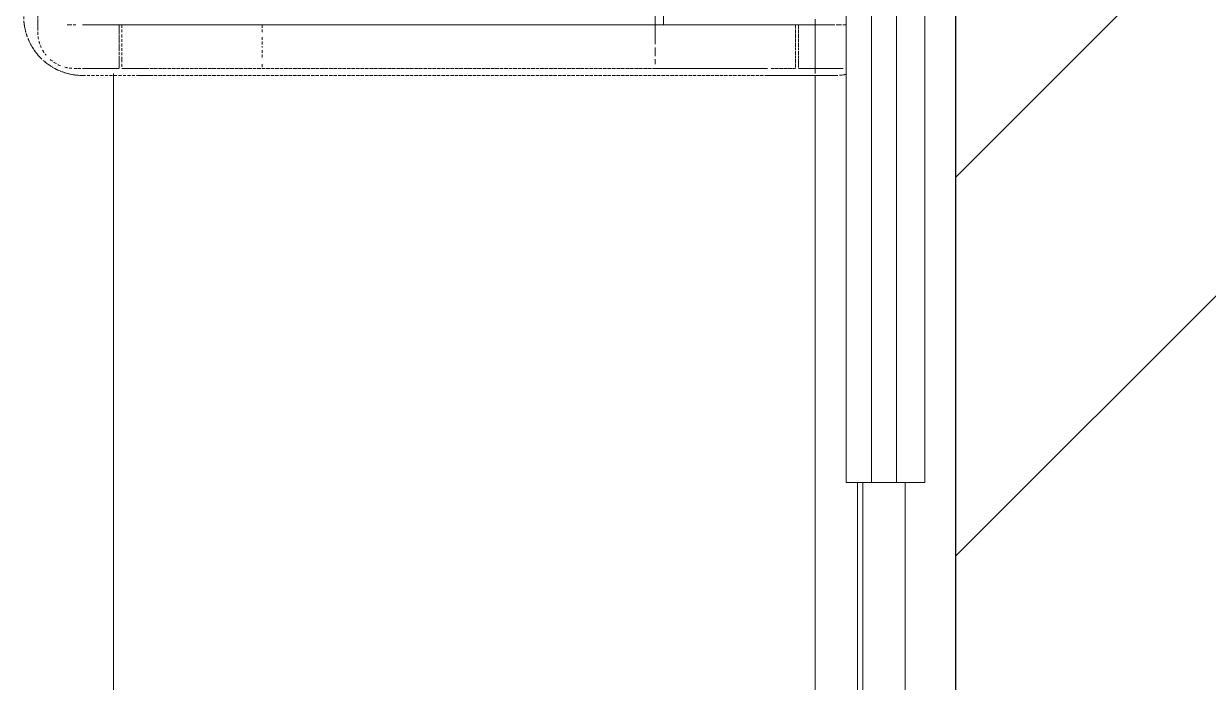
# Model space of a CAD drawing. Header units: millimetres. Extents: x -11798 to 72626, y -32713 to 44110.
# Drawn here: x 47090.5 to 47512.5, y 8313.2 to 8547.8 of the extents above; entities that cross this region are included whole.
import ezdxf

# ---------------------------------------------------------------- set-up
doc = ezdxf.new("R2010")
doc.units = ezdxf.units.MM
doc.linetypes.add('200_ШТРИХ_ш1п0_6_', pattern=[1.6, 1, -0.6])
for name, color, linetype, lineweight in [('Перекрытие', 7, 'Continuous', 18), ('Перекрытие штриховка', 7, 'Continuous', 18), ('Сантехника', 7, 'Continuous', 18), ('Стены внутренние', 7, 'Continuous', 18), ('Стены несущие', 7, 'Continuous', 30), ('Стены отделка', 7, 'Continuous', 30), ('Стены штриховка', 7, 'Continuous', 9)]:
    doc.layers.add(name, color=color, linetype=linetype, lineweight=lineweight)

# ---------------------------------------------------------------- blocks, each defined once
blk = doc.blocks.new('Reece_Tap_Wolfen_Drinking-Fountain - 10 L_Stainless Steel-V57-План полов 3-го этажа')
at = {"layer": 'Сантехника', "color": 251, "linetype": '200_ШТРИХ_ш1п0_6_', "true_color": 0x666666}
for p, q in [((-149.99, -138.97), (-149.99, -77.47)), ((73, -137), (73, -110.89)), ((-139.48, -137), (-137.88, -137)), ((-136.38, -137), (-137.88, -137)), ((-121, -137), (-134, -137)), ((-121, -140.18), (-121, -137)), ((-121, -137), (-120, -137)), ((-120, -137), (120, -137)), ((-120, -137), (-120, -140.18)), ((120, -137), (121, -137)), ((120, -139.91), (120, -137)), ((134, -137), (121, -137)), ((121, -137), (121, -139.93)), ((134.51, -137), (136.37, -137)), ((137.85, -137), (136.37, -137)), ((-121, -145), (-121, -140.41)), ((-120, -140.43), (-120, -145)), ((120, -144.75), (120, -140.18)), ((121, -140.18), (121, -144.77)), ((-121, -149.14), (-121, -145.2)), ((-120, -145.22), (-120, -149.14)), ((120, -148.93), (120, -145)), ((121, -145), (121, -148.94)), ((-121, -152.32), (-121, -149.3)), ((-120, -149.31), (-120, -152.32)), ((120, -152.15), (120, -149.14)), ((121, -149.14), (121, -152.17)), ((-136.99, -152.5), (-134.7, -152.5)), ((-134, -152.5), (-121, -152.5)), ((-134, -155), (-110, -155)), ((-111.6, -152.5), (-120, -152.5)), ((-114, -155), (-110, -155)), ((-114, -155), (-110, -155)), ((-110, -155), (110, -155)), ((110, -155), (-110, -155)), ((110, -155), (114, -155)), ((110, -155), (114, -155)), ((110, -155), (134, -155)), ((120, -152.5), (111.34, -152.5)), ((121, -152.5), (136.99, -152.5))]:
    blk.add_line(p, q, dxfattribs=at)
at = {"layer": 'Сантехника', "color": 253, "linetype": '200_ШТРИХ_ш1п0_6_', "true_color": 0xa3a3a3}
for p, q in [((-149.99, -100), (-149.99, -138.97)), ((70, -137), (70, -109.54)), ((70, -109.54), (70, -137)), ((73, -110.89), (73, -137)), ((-134, -137), (-121, -137)), ((-121, -137), (-121, -140.18)), ((-120, -137), (-121, -137)), ((120, -137), (-120, -137)), ((-120, -137), (120, -137)), ((-120, -137), (-120, -140.18)), ((-120, -137), (-120, -140.18)), ((121, -137), (120, -137)), ((120, -137), (120, -139.91)), ((120, -139.91), (120, -137)), ((121, -139.93), (121, -137)), ((121, -137), (134, -137)), ((134.51, -137), (136.37, -137)), ((136.37, -137), (134.51, -137)), ((-121, -140.41), (-121, -145)), ((-120, -140.43), (-120, -145)), ((-120, -140.43), (-120, -145)), ((120, -140.18), (120, -144.75)), ((120, -144.75), (120, -140.18)), ((121, -144.77), (121, -140.18)), ((-121, -145.2), (-121, -149.14)), ((-120, -145.22), (-120, -149.14)), ((-120, -145.22), (-120, -149.14)), ((120, -145), (120, -148.93)), ((120, -148.93), (120, -145)), ((121, -148.94), (121, -145)), ((-121, -149.3), (-121, -152.32)), ((-120, -149.31), (-120, -152.32)), ((-120, -149.31), (-120, -152.32)), ((120, -149.14), (120, -152.15)), ((120, -152.15), (120, -149.14)), ((121, -152.17), (121, -149.14)), ((-134.7, -152.5), (-136.99, -152.5)), ((-121, -152.5), (-134, -152.5)), ((-120, -152.5), (-111.6, -152.5)), ((-111.6, -152.5), (-120, -152.5)), ((-110.33, -152.5), (-111.6, -152.5)), ((-110, -155), (110, -155)), ((110, -152.5), (-109.92, -152.5)), ((111.34, -152.5), (120, -152.5)), ((120, -152.5), (111.34, -152.5)), ((136.99, -152.5), (121, -152.5))]:
    blk.add_line(p, q, dxfattribs=at)
at = {"layer": 'Сантехника', "linetype": '200_ШТРИХ_ш1п0_6_'}
for p, q in [((-137.88, -137), (-139.48, -137)), ((136.37, -137), (134.51, -137)), ((-134, -155), (134, -155))]:
    blk.add_line(p, q, dxfattribs=at)
at = {"layer": 'Сантехника', "color": 9, "linetype": '200_ШТРИХ_ш1п0_6_', "true_color": 0xc7c7c7}
for p, q in [((-134, -137), (-121, -137)), ((-121, -137), (-134, -137)), ((-120, -137), (-73, -137)), ((-120, -137), (-120, -140.18)), ((-73, -137), (73, -137)), ((-70, -137), (-70, -140.18)), ((-70, -137), (-70, -140.18)), ((70, -143.85), (70, -137)), ((70, -137), (70, -143.85)), ((73, -137), (120, -137)), ((120, -137), (120, -139.91)), ((121, -137), (134, -137)), ((134, -137), (121, -137)), ((-120, -140.43), (-120, -145)), ((-70, -141.33), (-70, -145)), ((-70, -141.33), (-70, -145)), ((120, -140.18), (120, -144.75)), ((-120, -145.22), (-120, -149.14)), ((-70, -145.99), (-70, -149.14)), ((-70, -145.99), (-70, -149.14)), ((70, -148.15), (70, -145)), ((70, -145), (70, -148.15)), ((120, -145), (120, -148.93)), ((-120, -149.31), (-120, -152.32)), ((70, -151), (70, -149.14)), ((70, -149.14), (70, -151)), ((120, -149.14), (120, -152.15)), ((-120, -152.5), (-111.6, -152.5)), ((-111.6, -152.5), (-110.33, -152.5)), ((-110.33, -152.5), (-111.6, -152.5)), ((-109.92, -152.5), (110, -152.5)), ((110, -152.5), (-109.92, -152.5)), ((111.34, -152.5), (120, -152.5))]:
    blk.add_line(p, q, dxfattribs=at)
at = {"layer": 'Сантехника', "color": 254, "linetype": '200_ШТРИХ_ш1п0_6_', "true_color": 0xdddddd}
for p, q in [((-73, -137), (-120, -137)), ((-73, -137), (-120, -137)), ((-73, -137), (-70, -137)), ((-70, -137), (-73, -137)), ((70, -137), (73, -137)), ((73, -137), (70, -137)), ((120, -137), (73, -137)), ((120, -137), (73, -137)), ((-70, -151), (-70, -152.32)), ((-70, -151), (-70, -152.32)), ((-111.6, -152.5), (-110.33, -152.5)), ((-109.92, -152.5), (-70, -152.5)), ((70, -152.5), (-70, -152.5)), ((-70, -152.5), (70, -152.5)), ((70, -152.5), (110, -152.5))]:
    blk.add_line(p, q, dxfattribs=at)
at = {"layer": 'Сантехника', "color": 254, "linetype": '200_ШТРИХ_ш1п0_6_', "true_color": 0xeaeaea}
for p, q in [((-70, -137), (-73, -137)), ((-70, -137), (-73, -137)), ((-70, -137), (70, -137)), ((70, -137), (-70, -137)), ((73, -137), (70, -137)), ((73, -137), (70, -137)), ((-70, -152.5), (70, -152.5))]:
    blk.add_line(p, q, dxfattribs=at)
at = {"layer": 'Сантехника', "color": 7, "linetype": '200_ШТРИХ_ш1п0_6_', "true_color": 0xf2f2f2}
blk.add_line((70, -137), (-70, -137), dxfattribs=at)
blk.add_line((70, -137), (-70, -137), dxfattribs=at)
at = {"layer": 'Сантехника', "linetype": '200_ШТРИХ_ш1п0_6_', "flags": 128}
for points in [[(-155, -134), (-154.98, -134.84), (-154.93, -135.68), (-154.85, -136.51), (-154.73, -137.35), (-154.58, -138.17), (-154.4, -138.99), (-154.18, -139.8), (-153.93, -140.61), (-153.65, -141.4), (-153.34, -142.18), (-153, -142.94), (-152.63, -143.7), (-152.22, -144.43), (-151.79, -145.15), (-151.33, -145.86), (-150.84, -146.54), (-150.33, -147.2), (-149.79, -147.85), (-149.22, -148.47), (-148.63, -149.06), (-148.02, -149.64), (-147.38, -150.19), (-146.72, -150.71), (-146.04, -151.2), (-145.35, -151.67), (-144.63, -152.11), (-143.9, -152.52), (-143.15, -152.9), (-142.39, -153.25), (-141.61, -153.57), (-140.82, -153.86), (-140.02, -154.12), (-139.21, -154.34), (-138.39, -154.54), (-137.57, -154.69), (-136.74, -154.82), (-135.9, -154.91), (-135.07, -154.97), (-134.23, -155), (-134, -155)], [(134, -155), (134.84, -154.98), (135.68, -154.93), (136.51, -154.85), (137.35, -154.73), (138.17, -154.58)]]:
    blk.add_lwpolyline(points, dxfattribs=at)
at = {"layer": 'Сантехника', "linetype": '200_ШТРИХ_ш1п0_6_'}
for centre, start, end in [((-134, -134), 180, 187.6172), ((-134, -134), 192.5039, 201.3737), ((-134, -134), 203.6771, 225.815), ((-134, -134), 230.284, 270), ((134, -134), 270, 277.6172)]:
    blk.add_arc(centre, 21, start, end, dxfattribs=at)
at = {"layer": 'Сантехника', "color": 251, "linetype": '200_ШТРИХ_ш1п0_6_', "true_color": 0x666666}
for centre, radius, start, end in [((-134, -134), 21, 187.6172, 192.5039), ((-136.99, -139.5), 13, 180, 192.3508), ((-136.99, -139.5), 13, 195, 205.1206), ((-136.99, -139.5), 13, 210, 219.6316), ((-136.99, -139.5), 13, 229.0259, 248.7435), ((-136.99, -139.5), 13, 255, 267.1075), ((134, -134), 21, 277.6172, 281.4286)]:
    blk.add_arc(centre, radius, start, end, dxfattribs=at)
at = {"layer": 'Сантехника', "color": 253, "linetype": '200_ШТРИХ_ш1п0_6_', "true_color": 0xa3a3a3}
for start, end in [(180, 192.3508), (195, 205.1206), (210, 219.6316), (229.0259, 248.7435), (255, 267.1075)]:
    blk.add_arc((-136.99, -139.5), 13, start, end, dxfattribs=at)

msp = doc.modelspace()

# ---------------------------------------------------------------- hatches: boundary and pattern name
at = {"layer": 'Перекрытие штриховка', "lineweight": 9, "true_color": 0x787878}
h = msp.add_hatch(dxfattribs=at)
h.set_pattern_fill('FP_18', color=8, style=0, pattern_type=2)
h.set_pattern_definition([(270, (2622.2, 35790.47), (500, 3e-14), []), (0, (2622.2, 35790.47), (0, 500), [])])
h.paths.add_polyline_path([(48764.113, 366.357), (48762.105, 367.461), (48762.189, 366.371)])
h.paths.add_polyline_path([(48762.098, 368.371), (48752.133, 1669.311), (48622.038, 1669.311), (48622.038, 1671.311), (48620.038, 1671.311), (48620.038, 2636.263), (48622.038, 2636.263), (48622.043, 2638.263), (48744.87, 2638.263), (48724.183, 5364.041), (48594.037, 5364.041), (48594.037, 5366.041), (48592.037, 5366.041), (48592.037, 6336.157), (48594.037, 6336.157), (48594.037, 6338.157), (48716.79, 6338.157), (48710.23, 7192.5), (48692.305, 7192.5), (48698.653, 6346.157), (48584.037, 6346.157), (48584.113, 5356.041), (48706.243, 5356.041), (48726.733, 2646.263), (48612.038, 2646.263), (48612.038, 1661.311), (48734.285, 1661.311), (48744.112, 368.499), (48760.795, 368.381)])
h.paths.add_polyline_path([(48734.096, 368.569), (48733.883, 386.571), (48637.53, 386.571), (48637.687, 369.251), (48733.959, 368.57)])
h.paths.add_polyline_path([(44167.085, 368.837), (44166.901, 388.839), (44165, 388.852), (44165, 368.851)])
h.paths.add_polyline_path([(48625.667, 369.335), (48625.523, 387.337), (44177, 418.768), (44177, 400.768), (48615.387, 369.408)])
h.paths.add_polyline_path([(48733.883, 396.572), (48724.284, 1651.311), (48627.387, 1651.311), (48637.687, 397.251), (48730.796, 396.593)])
h.paths.add_polyline_path([(47095.669, 8538.365), (47096.588, 8539.655), (47095.06, 8540.41), (47095.506, 8538.914)])
h.paths.add_polyline_path([(48625.443, 397.338), (48615.387, 1651.311), (48602.038, 1651.311), (48602.038, 2656.263), (48607.328, 2656.263), (48585.757, 5346.041), (48574.037, 5346.041), (48574.037, 6337.271), (48568.969, 6337.271), (48568.969, 7192.5), (47414, 7192.5), (47414, 7202.5), (47387.5, 7202.5), (47387.5, 7214.5), (47372.5, 7214.5), (47372.5, 8529.398), (47111.5, 8530.079), (47097.247, 8536.021), (47092.419, 8542.494), (47092.419, 8545.208), (47091.218, 8547.398), (47090.5, 8627.057), (44205, 8627.057), (44205, 3425), (44195, 3425), (44195, 8627.057), (44177, 8627.057), (44177, 3425), (44165, 3425), (44165, 2625), (44545.359, 3283.801), (44580, 3263.801), (44165, 2545), (44165, 2495), (44177, 2495), (44177, 1885), (44165, 1885), (44165, 1085), (44545.359, 1743.801), (44580, 1723.801), (44165, 1005), (44165, 955), (44177, 955), (44177, 428.768), (44195, 428.782), (44195, 955), (44205, 955), (44205, 428.57), (48615.387, 397.409)])
h.paths.add_polyline_path([(44175, 398.782), (44177, 400.768), (44175, 400.768), (44175, 398.853)])
h.paths.add_polyline_path([(44195, 1885), (44195, 2495), (44205, 2495), (44205, 1885)])
h.paths.add_polyline_path([(48681.606, 2656.263), (48716.733, 2656.263), (48696.319, 5346.041), (48597.758, 5346.041), (48620.038, 2656.263), (48633.392, 2656.263)])
h.paths.add_polyline_path([(48580.969, 6356.157), (48688.652, 6356.157), (48682.305, 7192.5), (48580.969, 7192.5), (48580.969, 6626.975)])
h.paths.add_polyline_path([(47106.017, 8547.398), (47108.5, 8548.032), (47107.368, 8549.604), (47107.061, 8548.394), (47106.433, 8547.794)])
at = {"layer": 'Стены внутренние', "lineweight": 9}
h = msp.add_hatch(dxfattribs=at)
h.set_pattern_fill('FP_1', color=256, style=0, pattern_type=2)
h.set_pattern_definition([(45, (0, 0), (-381.661, 381.661), []), (45, (134.94, 0), (0, 763.322), []), (45, (-134.94, 0), (0, 763.322), [])])
h.paths.add_polyline_path([(47522.5, 7314.5), (47522.5, 9534.429), (47422.5, 9534.429), (47422.5, 7314.5)])
h = msp.add_hatch(dxfattribs=at)
h.set_pattern_fill('FP_5', color=256, style=0, pattern_type=2)
h.set_pattern_definition([(0, (0, 0), (406.4, 101.6), [33.528, -271.272, 33.528, -271.272, -1625.6]), (0, (0, 0), (406.4, 101.6), [-609.6, 33.528, -576.072, 33.528, -271.272, -711.2]), (0, (0, 0), (406.4, 101.6), [-1524, 33.528, -169.672, 33.528, -474.472]), (120, (152.4, 50.8), (-291.18818, 301.15272), [33.528, -271.272, 33.528, -271.272, -1625.6]), (120, (152.4, 50.8), (-291.18818, 301.15272), [-609.6, 33.528, -576.072, 33.528, -271.272, -711.2]), (120, (152.4, 50.8), (-291.18818, 301.15272), [-1524, 33.528, -169.672, 33.528, -474.472]), (240, (203.2, 254), (-115.21182, -402.75272), [33.528, -271.272, 33.528, -271.272, -1625.6]), (240, (203.2, 254), (-115.21182, -402.75272), [-609.6, 33.528, -576.072, 33.528, -271.272, -711.2]), (240, (203.2, 254), (-115.21182, -402.75272), [-1524, 33.528, -169.672, 33.528, -474.472])])
h.paths.add_polyline_path([(47389.5, 7202.5), (47404.5, 7202.5), (47404.5, 8384.398), (47389.5, 8384.398), (47389.5, 7207.013)])

# ---------------------------------------------------------------- linework, layer by layer
at = {"layer": 'Перекрытие', "color": 253, "true_color": 0xa3a3a3}
for p, q in [((47372.5, 8544.357), (47372.5, 8549.398)), ((47372.5, 8539.524), (47372.5, 8544.221)), ((47372.5, 8535.364), (47372.5, 8539.398)), ((47372.5, 8532.16), (47372.5, 8535.256))]:
    msp.add_line(p, q, dxfattribs=at)
at = {"layer": 'Перекрытие', "color": 251, "true_color": 0x666666}
msp.add_line((47372.5, 8530.131), (47372.5, 8531.898), dxfattribs=at)
at = {"layer": 'Перекрытие'}
msp.add_line((47372.5, 7214.5), (47372.5, 8529.416), dxfattribs=at)
at = {"layer": 'Стены несущие'}
msp.add_line((47422.5, 9634.429), (47422.5, 7214.5), dxfattribs=at)
at = {"layer": 'Стены отделка', "lineweight": 9}
for p, q in [((47383.5, 8984.398), (47383.5, 8384.398)), ((47411.5, 8384.398), (47411.5, 8984.398)), ((47383.5, 8384.398), (47387.5, 8384.398)), ((47387.5, 8384.398), (47387.5, 7202.5)), ((47404.5, 8384.398), (47411.5, 8384.398)), ((47404.5, 7214.5), (47404.5, 8384.398))]:
    msp.add_line(p, q, dxfattribs=at)
at = {"layer": 'Стены штриховка'}
for p, q in [((47392.5, 8984.398), (47392.5, 8384.398)), ((47401.5, 8984.398), (47401.5, 8384.398)), ((47387.5, 8384.398), (47404.5, 8384.398)), ((47389.5, 8384.398), (47389.5, 7202.5))]:
    msp.add_line(p, q, dxfattribs=at)

# ---------------------------------------------------------------- block references
at = {"layer": 'Сантехника', "color": 253, "linetype": '200_ШТРИХ_ш1п0_6_', "true_color": 0xa3a3a3}
msp.add_blockref('Reece_Tap_Wolfen_Drinking-Fountain - 10 L_Stainless Steel-V57-План полов 3-го этажа', (47245.5, 8684.398), dxfattribs=at)

doc.saveas('drawing.dxf')
